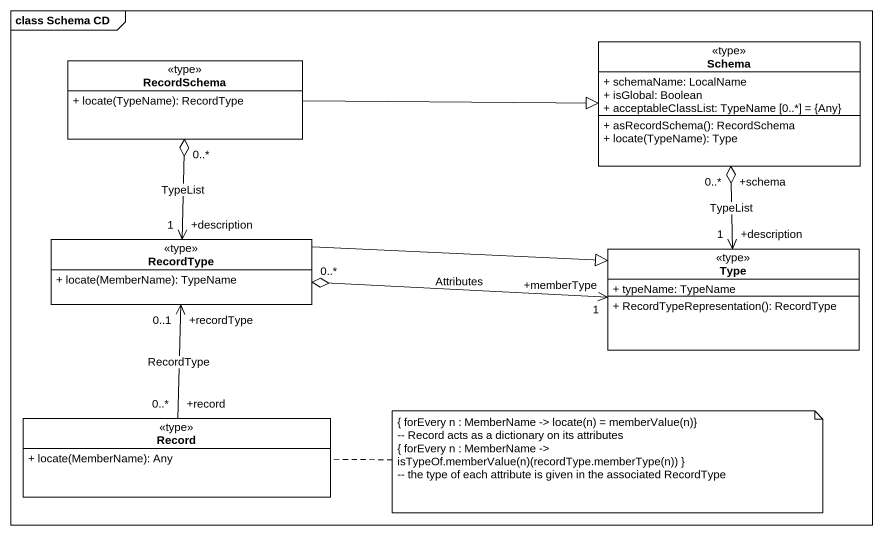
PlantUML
@startuml
mainframe class Schema CD
hide circle
hide empty members
skinparam classAttributeIconSize 0
class Schema <<type>> {
  + schemaName: LocalName
  + isGlobal: Boolean
  + acceptableClassList: TypeName [0..*] = {Any}
  + asRecordSchema(): RecordSchema
  + locate(TypeName): Type
}
class RecordSchema <<type>> {
  + locate(TypeName): RecordType
}
class RecordType <<type>> {
  + locate(MemberName): TypeName
}
class Type <<type>> {
  + typeName: TypeName
  + RecordTypeRepresentation(): RecordType
}
class "Record" as Record_ <<type>> {
  + locate(MemberName): Any
}
Schema "+schema\n0..*" o--> "+description\n1" Type : TypeList
RecordSchema -right-|> Schema
RecordSchema "0..*" o--> "+description\n1" RecordType : TypeList
RecordType -right-|> Type
RecordType "0..*" o-right-> "+memberType\n1" Type : Attributes
Record_ "+record\n0..*" -up-> "+recordType\n0..1" RecordType : RecordType
note right of Record_
  { forEvery n : MemberName -> locate(n) = memberValue(n)}
  ~-- Record acts as a dictionary on its attributes
  { forEvery n : MemberName -> isTypeOf.memberValue(n)(recordType.memberType(n)) }
  ~-- the type of each attribute is given in the associated RecordType
end note
@enduml
